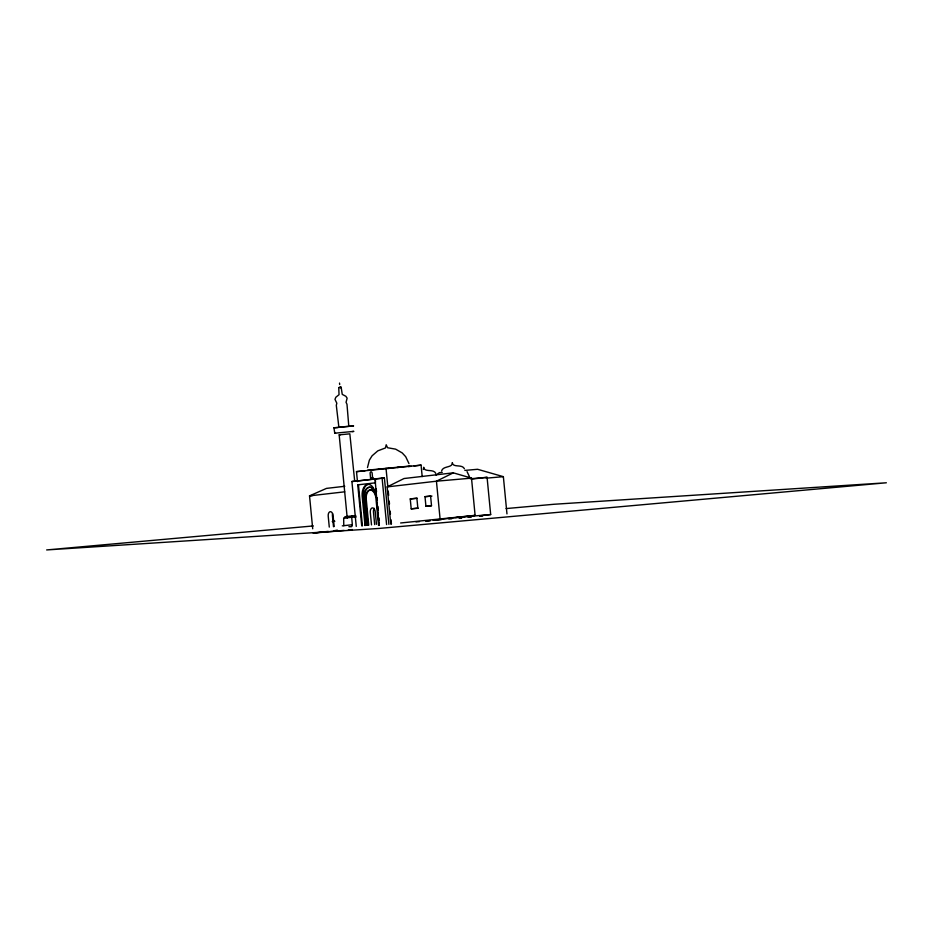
<?xml version="1.0" encoding="UTF-8"?>
<svg xmlns="http://www.w3.org/2000/svg" width="933" height="933" viewBox="0 0 933 933"><rect width="100%" height="100%" fill="white"/><g stroke="black" fill="none" stroke-linecap="round" stroke-linejoin="round"><path stroke-width="1.4" d="M351.986 517.115L352.009 515.926L355.765 515.576M351.531 526.702L348.895 526.713M351.951 526.294L351.881 524.789M352.324 524.661L351.706 517.302L356.266 516.87M367.485 467.55L369.375 460.156L372.057 455.829L377.807 450.849L385.457 447.945L386.204 444.761L387.557 447.747L395.627 449.146L402.228 452.937L405.692 456.692L408.969 463.584M423.36 469.462L423.71 467.258C424.258 472.809 433.472 468.366 435.816 473.439M441.612 470.967C442.953 465.544 452.843 468.168 452.318 462.605C452.867 468.168 462.08 463.724 464.424 468.786M436.084 475.049L439.431 472.634L442.265 472.378M343.671 518.2L343.776 525.699M390.775 524.124L387.172 486.886L404.036 478.524L453.31 472.844L471.503 478.139L475.107 515.378L433.064 520.217M453.31 472.844L436.434 481.206L387.172 486.886M345.152 516.719L344.545 518.095M338.889 427.361L336.3 405.307L336.825 403.208L334.982 399.336L335.845 397.248L339.041 394.682L338.749 387.813L340.102 387.661L341.21 387.58L342.248 394.379L345.875 396.292L347.134 398.181L346.05 402.321L346.983 404.281L348.802 426.393M335.565 433.192L334.749 433.204L333.956 427.792L349.117 426.346M338.434 427.361L341.56 427.011M334.749 433.204L353.864 431.373L352.114 431.606M347.239 518.188L339.169 434.86L349.84 433.833L354.703 481.218M356.254 526.399L351.904 481.498L355.636 481.125M378.996 525.372L375.031 478.839L384.408 477.999L388.898 524.358M341.14 387.592L340.487 387.661M357.467 481.638L356.499 471.62L421.086 465.147L422.194 476.6M408.432 466.605L411.243 466.278M414.054 465.964L421.086 465.147M370.588 478.128L372.594 477.894L372.162 473.381A1.738 1.015 85 0 0 370.984 471.771A1.738 1.015 85 0 0 370.144 473.614L370.588 478.128L373.247 477.894M384.408 477.999L355.87 481.148M344.778 486.28L326.48 488.391L309.523 495.866L312.707 528.801M361.724 525.885L357.747 484.845L375.533 482.816M344.709 491.819L309.523 495.866L312.322 495.621M471.62 479.096L487.073 477.323L490.676 514.549L479.445 515.844M425.005 496.683L430.591 496.041L431.512 505.639L425.926 506.292L425.005 496.683L431.944 496.076M410.24 498.922L416.876 498.164L417.844 508.088L411.208 508.847L410.24 498.922L417.261 498.315M345.338 516.672L352.056 515.902M343.787 518.177L351.939 517.244M332.23 521.582L334.854 521.279L332.626 521.477M342.294 525.85L352.277 524.731M328.299 531.355L313.126 533.105L344.114 530.387M400.63 522.981L475.107 515.378M333.897 530.83L337.548 530.399M348.196 530.037L352.371 529.547M425.845 521.046L430.253 520.544M459.048 518.223L461.858 517.897M468.203 517.139L471.013 516.824M350.05 426.346L353.595 425.914L342.154 426.882M397.201 467.515L400.712 467.141M340.137 387.207L341.163 387.09L339.215 387.288M387.801 468.448L390.554 468.179M354.89 481.253L376.221 478.781L374.576 478.886M378.623 469.299L381.061 469.077M354.167 481.311L351.904 481.498M313.313 525.932L46.65 549.934L379.101 528.44L886.35 482.781L553.899 504.275L506.071 508.578M356.499 471.62L364.908 470.885M464.867 470.407L477.579 469.287L503.365 476.67L506.969 513.908M357.747 484.845L358.447 484.775L362.424 525.827M471.503 478.139L436.434 481.206L440.038 518.445M470.244 478.792L487.073 477.323M486.175 478.174L503.365 476.67M425.926 506.292L431.489 505.803M411.208 508.847L418.229 508.24M455.619 517.617L490.676 514.549M416.025 521.909L419.488 521.605M426.019 521.034L430.3 520.661M435.466 520.206L441.251 519.704M448.855 519.028L451.712 518.783M460.284 518.037L461.089 517.967M468.308 517.29L471.177 517.034M479.76 516.287L482.629 516.031M334.55 530.632L337.361 530.387M338.038 427.512L333.956 427.792M340.358 434.79L339.215 434.871M370.226 470.01L372.174 469.859M409.47 466.092L367.649 470.162M467.048 471.62L469.521 476.833M364.663 523.868L364.791 524.952M386.017 468.214L387.825 486.828M388.245 491.131L388.664 495.423M389.213 501.149L389.493 504.018M390.181 511.179L390.461 514.036M391.02 519.763L391.44 524.066M382.11 478.209L386.6 524.556M375.241 478.839L375.521 481.743M376.232 488.985L376.512 491.878M377.072 497.674L377.352 500.566M377.912 506.362L378.331 510.713M379.031 517.955L379.311 520.847M377.095 502.735L377.364 505.569M378.052 512.637L378.331 515.471M379.008 522.55L379.288 525.372M378.565 525.442L375.533 494.327A11.604 6.753 85 0 0 367.789 484.332A11.604 6.753 85 0 0 362.132 495.866L365.013 525.536M376.466 524.311L375.253 511.89A4.28 2.496 85 0 0 372.36 507.902A4.28 2.496 85 0 0 370.296 512.462L371.497 524.882M374.681 524.603L373.48 512.182A4.28 2.496 85 0 1 374.355 508.345M368.757 525.162L366.156 498.28A9.062 5.283 85 0 1 368.815 490.7A9.062 5.283 85 0 1 374.25 491.726M368.045 525.221L365.433 498.339A9.062 5.283 85 0 1 369.876 489.977A9.062 5.283 85 0 1 375.824 497.137M367.089 525.302L364.418 497.732A10.683 6.228 85 0 1 372.71 488.146M366.517 525.349L363.847 497.79A10.683 6.228 85 0 1 369.06 487.248A10.683 6.228 85 0 1 376.186 496.368M365.911 525.454L363.03 495.796A11.604 6.753 85 0 1 368.687 484.25M339.519 383.066L339.694 384.548M334.154 526.539L333.093 515.599A4.21 2.449 85 0 0 330.247 511.692A4.21 2.449 85 0 0 328.218 516.159L329.279 527.098M333.501 526.725L332.44 515.797A4.21 2.449 85 0 1 332.568 513.663"/></g></svg>
